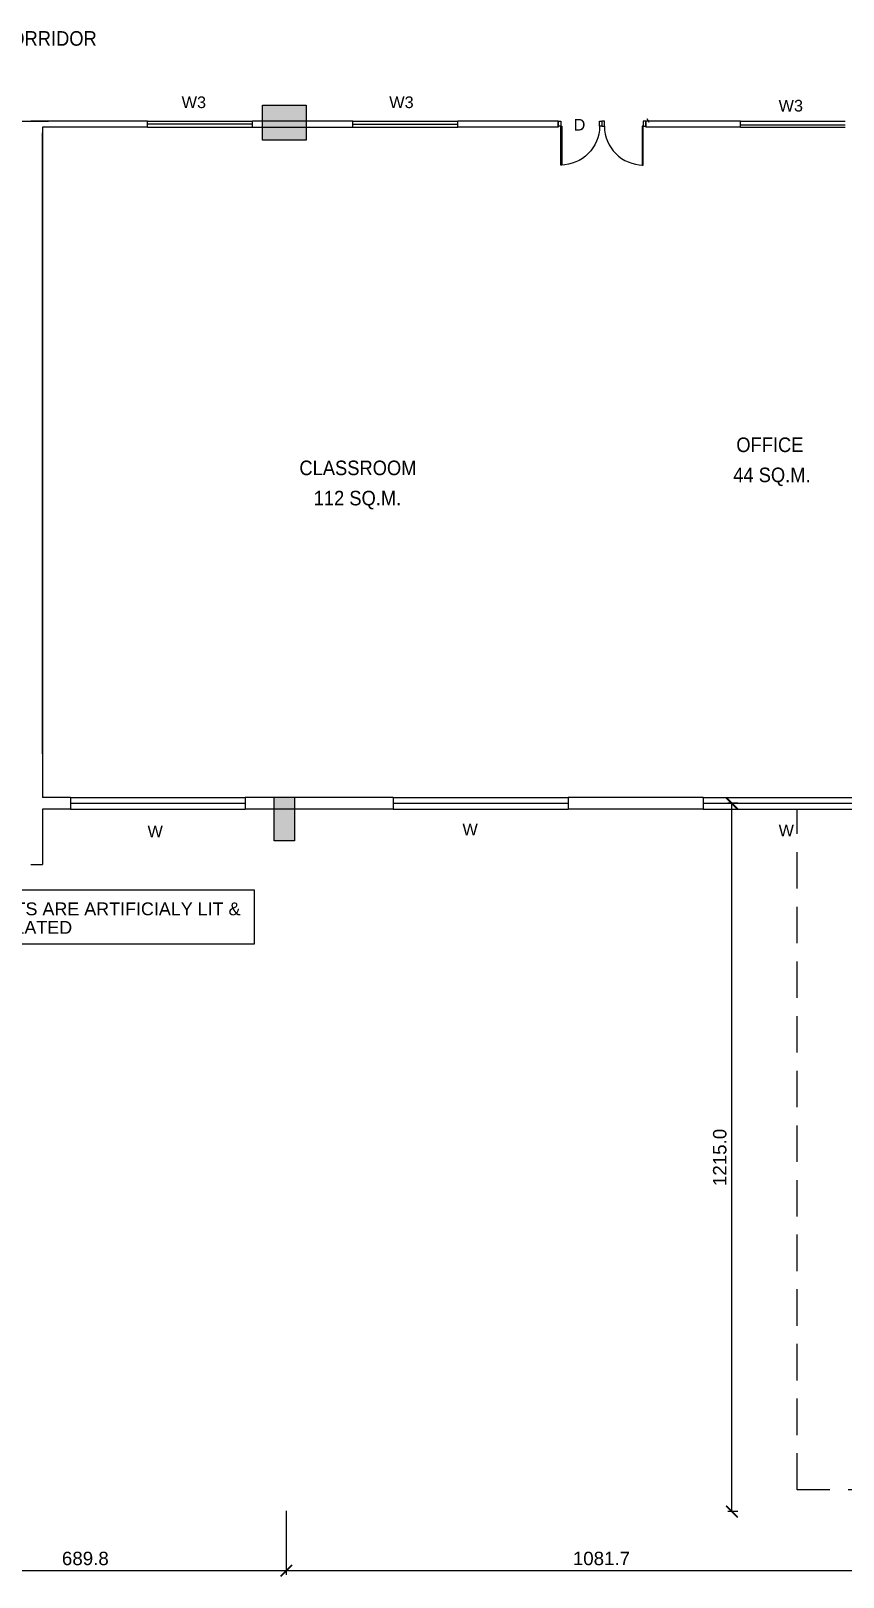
# Model space of a CAD drawing. Extents: x 53439 to 79867, y -144071 to -73305.
# Drawn here: x 63317 to 64711, y -128571 to -125918 of the extents above; entities that cross this region are included whole.
import ezdxf

# ---------------------------------------------------------------- set-up
doc = ezdxf.new("R2010")
doc.units = 0
doc.header["$LTSCALE"] = 0.1
doc.header["$MEASUREMENT"] = 0
doc.header["$PDMODE"] = 35
doc.header["$PDSIZE"] = -0.8
doc.linetypes.add('HIDDEN', pattern=[0.375, 0.25, -0.125])
doc.layers.get('0').update_dxf_attribs({"linetype": 'CONTINUOUS'})
doc.layers.get('DEFPOINTS').update_dxf_attribs({"linetype": 'CONTINUOUS'})
for name, color, linetype in [('COR_HA', 40, 'CONTINUOUS'), ('DOOR', 30, 'CONTINUOUS'), ('HAT', 253, 'CONTINUOUS'), ('LAYER4', 130, 'CONTINUOUS'), ('TEXT', 7, 'CONTINUOUS'), ('THIN_HA', 253, 'CONTINUOUS'), ('WALL', 6, 'CONTINUOUS'), ('WIN', 102, 'CONTINUOUS')]:
    doc.layers.add(name, color=color, linetype=linetype)
doc.styles.add('1MM', font='arial.ttf')
doc.styles.add('DIM', font='arial.ttf', dxfattribs={"width": 0.7, "height": 1})
doc.styles.add('DUTCH', font='arial.ttf')
doc.dimstyles.new('KRI', dxfattribs={"dimtxt": 23, "dimasz": 20, "dimexe": 7, "dimexo": 0, "dimgap": 9, "dimtad": 1, "dimdec": 1, "dimzin": 1, "dimtxsty": '1MM', "dimblk": 'ARCHTICK', "dimcen": 0.5, "dimclrd": 252, "dimclre": 252, "dimclrt": 7, "dimaunit": 1, "dimadec": 8, "dimazin": 3, "dimtfac": 1, "dimtdec": 1, "dimtmove": 0, "dimatfit": 3})

# ---------------------------------------------------------------- blocks, each defined once
blk = doc.blocks.new('A$C764D24B9')
at = {"layer": 'DOOR'}
for points in [[(0.056, 0.111), (0.083, 0.111), (0.083, 1), (0.056, 1)], [(0, 0), (0.056, 0), (0.056, 0.111), (0, 0.111)], [(0.944, 0), (1, 0), (1, 0.111), (0.944, 0.111)]]:
    blk.add_lwpolyline(points, close=True, dxfattribs=at)
blk.add_arc((0.056, 0.111), 0.889, 0, 90, dxfattribs=at)
blk = doc.blocks.new('YTTU')
at = {"layer": 'THIN_HA', "linetype": 'CONTINUOUS', "ltscale": 0.1}
blk.add_hatch(color=2, dxfattribs=at).paths.add_polyline_path([(-6879.58, -1156.369), (-6878.83, -1156.369), (-6878.83, -1156.969), (-6879.58, -1156.969)])
at = {"layer": 'THIN_HA', "color": 2, "linetype": 'CONTINUOUS', "ltscale": 0.1}
blk.add_lwpolyline([(-6879.58, -1156.369), (-6878.83, -1156.369), (-6878.83, -1156.969), (-6879.58, -1156.969)], close=True, dxfattribs=at)
blk = doc.blocks.new('_ARCHTICK')
at = {"layer": 'WALL', "color": 0, "const_width": 0.15}
blk.add_lwpolyline([(-0.5, -0.5), (0.5, 0.5)], dxfattribs=at)
blk = doc.blocks.new('*D118')
at = {"layer": 'DEFPOINTS', "color": 0, "linetype": 'CONTINUOUS', "ltscale": 0.1}
for p in [(63755.6, -128456.8), (63065.8, -128504), (63755.6, -128559.7)]:
    blk.add_point(p, dxfattribs=at)
at = {"layer": 'WIN', "color": 252, "linetype": 'CONTINUOUS', "ltscale": 0.1}
for p, q in [((63755.6, -128456.8), (63755.6, -128566.7)), ((63065.8, -128504), (63065.8, -128566.7)), ((63065.8, -128559.7), (63755.6, -128559.7))]:
    blk.add_line(p, q, dxfattribs=at)
at = {"layer": 'WIN', "color": 252, "linetype": 'CONTINUOUS', "ltscale": 0.1, "xscale": 20, "yscale": 20, "zscale": 20, "rotation": 180}
blk.add_blockref('_ARCHTICK', (63065.8, -128559.7), dxfattribs=at)
at = {"layer": 'WIN', "color": 252, "linetype": 'CONTINUOUS', "ltscale": 0.1, "xscale": 20, "yscale": 20, "zscale": 20}
blk.add_blockref('_ARCHTICK', (63755.6, -128559.7), dxfattribs=at)
at = {"layer": 'WIN', "color": 7, "linetype": 'CONTINUOUS', "ltscale": 0.1, "insert": (63410.7, -128538.9), "char_height": 23, "attachment_point": 5, "style": '1MM'}
blk.add_mtext('689.8', dxfattribs=at)
blk = doc.blocks.new('*D119')
at = {"layer": 'DEFPOINTS', "color": 0, "linetype": 'CONTINUOUS', "ltscale": 0.1}
for p in [(63755.6, -128456.8), (64837.3, -128532.2), (64837.3, -128559.7)]:
    blk.add_point(p, dxfattribs=at)
at = {"layer": 'WIN', "color": 252, "linetype": 'CONTINUOUS', "ltscale": 0.1}
for p, q in [((63755.6, -128456.8), (63755.6, -128566.7)), ((64837.3, -128532.2), (64837.3, -128566.7)), ((63755.6, -128559.7), (64837.3, -128559.7))]:
    blk.add_line(p, q, dxfattribs=at)
at = {"layer": 'WIN', "color": 252, "linetype": 'CONTINUOUS', "ltscale": 0.1, "xscale": 20, "yscale": 20, "zscale": 20, "rotation": 180}
blk.add_blockref('_ARCHTICK', (63755.6, -128559.7), dxfattribs=at)
at = {"layer": 'WIN', "color": 252, "linetype": 'CONTINUOUS', "ltscale": 0.1, "xscale": 20, "yscale": 20, "zscale": 20}
blk.add_blockref('_ARCHTICK', (64837.3, -128559.7), dxfattribs=at)
at = {"layer": 'WIN', "color": 7, "linetype": 'CONTINUOUS', "ltscale": 0.1, "insert": (64296.4, -128538.9), "char_height": 23, "attachment_point": 5, "style": '1MM'}
blk.add_mtext('1081.7', dxfattribs=at)
blk = doc.blocks.new('*D34')
at = {"layer": 'DEFPOINTS', "color": 0, "linetype": 'CONTINUOUS', "ltscale": 0.1}
for p in [(64520.2, -127243.3), (64530.5, -127243.3, 0), (64530.5, -128458.3)]:
    blk.add_point(p, dxfattribs=at)
at = {"layer": 'HAT', "color": 252, "ltscale": 0.1}
for p, q in [((64530.5, -127243.3), (64513.2, -127243.3)), ((64520.2, -128458.3), (64520.2, -127243.3)), ((64530.5, -128458.3), (64513.2, -128458.3))]:
    blk.add_line(p, q, dxfattribs=at)
at = {"layer": 'HAT', "color": 252, "linetype": 'CONTINUOUS', "ltscale": 0.1, "xscale": 20, "yscale": 20, "zscale": 20}
for p, rotation in [((64520.2, -127243.3), 90), ((64520.2, -128458.3), 270)]:
    blk.add_blockref('_ARCHTICK', p, dxfattribs=dict(at, rotation=rotation))
at = {"layer": 'HAT', "color": 7, "linetype": 'CONTINUOUS', "ltscale": 0.1, "insert": (64499.5, -127850.8), "char_height": 23, "attachment_point": 5, "rotation": 90, "style": '1MM'}
blk.add_mtext('1215.0', dxfattribs=at)

msp = doc.modelspace()

# ---------------------------------------------------------------- hatches: boundary and pattern name
at = {"layer": 'THIN_HA', "linetype": 'CONTINUOUS', "ltscale": 0.1}
msp.add_hatch(color=2, dxfattribs=at).paths.add_polyline_path([(63734.81, -127232.78), (63769.81, -127232.78), (63769.81, -127307.78), (63734.81, -127307.78)])

# ---------------------------------------------------------------- linework, layer by layer
at = {"layer": 'COR_HA', "ltscale": 0.1}
msp.add_line((64378.41, -126075.41), (64374.76, -126069.08), dxfattribs=at)
at = {"layer": 'LAYER4', "color": 1, "linetype": 'HIDDEN', "ltscale": 2500}
for p, q in [((64632.31, -128420.78), (64632.31, -127253.28)), ((64782.31, -128420.78), (64632.31, -128420.78))]:
    msp.add_line(p, q, dxfattribs=at)
at = {"layer": 'LAYER4', "linetype": 'CONTINUOUS', "ltscale": 0.1}
msp.add_lwpolyline([(63123.48, -127391.7), (63700.2, -127391.7), (63700.2, -127485.04), (63123.48, -127485.04)], close=True, dxfattribs=at)
at = {"layer": 'THIN_HA', "color": 2, "linetype": 'CONTINUOUS', "ltscale": 0.1, "elevation": 0}
msp.add_lwpolyline([(63734.81, -127232.78), (63769.81, -127232.78), (63769.81, -127307.78), (63734.81, -127307.78)], close=True, dxfattribs=at)
at = {"layer": 'WALL', "linetype": 'CONTINUOUS', "ltscale": 0.1}
for p, q in [((62704.81, -126073.28, 0), (63347.46, -126073.28, 0)), ((63517.31, -126073.28, 0), (63317.31, -126073.28, 0)), ((63517.31, -126083.28), (63517.31, -126073.28)), ((63869.81, -126073.28, 0), (63697.31, -126073.28)), ((63697.31, -126083.28), (63697.31, -126073.28)), ((63869.81, -126083.28), (63869.81, -126073.28)), ((64222.31, -126073.28), (64049.81, -126073.28, 0)), ((64222.31, -126073.28), (64049.81, -126073.28, 0)), ((64222.31, -126073.28), (64049.81, -126073.28, 0)), ((64222.31, -126073.28), (64049.81, -126073.28, 0)), ((64222.31, -126073.28), (64049.81, -126073.28, 0)), ((64049.81, -126083.28, 0), (64049.81, -126073.28, 0)), ((64222.31, -126073.28), (64222.31, -126083.28)), ((64534.81, -126073.28), (64372.31, -126073.28)), ((64534.81, -126073.28), (64372.31, -126073.28)), ((64534.81, -126073.28), (64372.31, -126073.28)), ((64534.81, -126073.28), (64372.31, -126073.28)), ((64534.81, -126073.28), (64372.31, -126073.28)), ((64372.31, -126073.28), (64372.31, -126083.28)), ((64534.81, -126083.28, 0), (64534.81, -126073.28, 0)), ((63517.31, -126083.28, 0), (63337.31, -126083.28, 0)), ((63337.31, -126083.28), (63337.31, -127233.28)), ((63337.31, -126242.76, 0), (63337.31, -126093.28)), ((63337.31, -127158.28), (63337.31, -126093.28)), ((63337.31, -126093.28), (63337.31, -127158.28)), ((63337.31, -126093.28), (63337.31, -127158.28)), ((63337.31, -126093.28), (63337.31, -127158.28)), ((63337.31, -127158.28), (63337.31, -126093.28)), ((63337.31, -126093.28), (63337.31, -127158.28)), ((63337.31, -126093.28), (63337.31, -127158.28)), ((63337.31, -126093.28), (63337.31, -127158.28)), ((63337.31, -126242.76, 0), (63337.31, -126093.28)), ((63337.31, -127158.28), (63337.31, -126093.28)), ((63337.31, -126093.28), (63337.31, -127158.28)), ((63337.31, -126093.28), (63337.31, -127158.28)), ((63337.31, -126093.28), (63337.31, -127158.28)), ((63337.31, -127158.28), (63337.31, -126093.28)), ((63337.31, -126093.28), (63337.31, -127158.28)), ((63697.31, -126083.28, 0), (63869.81, -126083.28, 0)), ((64222.31, -126083.28, 0), (64049.81, -126083.28, 0)), ((64534.81, -126083.28), (64372.31, -126083.28)), ((64407.31, -126083.28), (64372.31, -126083.28)), ((63337.31, -127158.28, 0), (63337.31, -126242.75, 0)), ((63337.31, -126242.75, 0), (63337.31, -127158.28, 0)), ((63337.31, -126242.75, 0), (63337.31, -127158.28, 0)), ((63337.31, -126242.75, 0), (63337.31, -127158.28, 0)), ((63337.31, -127158.28, 0), (63337.31, -126242.75, 0)), ((63337.31, -126242.75, 0), (63337.31, -127158.28, 0)), ((63337.31, -126242.75, 0), (63337.31, -127158.28, 0)), ((63337.31, -126242.75, 0), (63337.31, -127158.28, 0)), ((63385.01, -127233.28), (63337.31, -127233.28)), ((63385.01, -127233.28), (63337.31, -127233.28)), ((63385.01, -127233.28), (63337.31, -127233.28)), ((63385.01, -127233.28), (63337.31, -127233.28)), ((63380.65, -127233.28), (63337.31, -127233.28)), ((63380.65, -127233.28), (63337.31, -127233.28)), ((63380.65, -127233.28), (63337.31, -127233.28)), ((63380.65, -127233.28), (63337.31, -127233.28)), ((63380.65, -127233.28), (63337.31, -127233.28)), ((63380.65, -127233.28), (63337.31, -127233.28)), ((63380.65, -127233.28), (63337.31, -127233.28)), ((63380.65, -127233.28), (63337.31, -127233.28)), ((63380.65, -127233.28), (63337.31, -127233.28)), ((63380.65, -127233.28), (63337.31, -127233.28)), ((63380.65, -127233.28), (63337.31, -127233.28)), ((63380.65, -127233.28), (63337.31, -127233.28)), ((63380.65, -127233.28), (63337.31, -127233.28)), ((63380.65, -127233.28), (63337.31, -127233.28)), ((63380.65, -127233.28), (63337.31, -127233.28)), ((63380.65, -127233.28), (63337.31, -127233.28)), ((63385.01, -127233.28), (63374.5, -127233.28)), ((63385.01, -127233.28), (63385.01, -127253.28)), ((63939.17, -127233.28, 0), (63685.01, -127233.28, 0)), ((63685.01, -127233.28, 0), (63685.01, -127253.28, 0)), ((63939.17, -127233.28), (63769.81, -127233.28)), ((63939.17, -127233.28, 0), (63769.81, -127233.28, 0)), ((63939.17, -127233.28, 0), (63769.81, -127233.28, 0)), ((63939.17, -127233.28, 0), (63769.81, -127233.28, 0)), ((63939.17, -127233.28), (63939.17, -127253.28)), ((64471.06, -127233.28), (64239.17, -127233.28)), ((64239.17, -127233.28), (64239.17, -127253.28)), ((64471.06, -127233.28), (64417.31, -127233.28)), ((64471.06, -127233.28), (64471.06, -127253.28)), ((64471.06, -127233.28, 0), (64471.06, -127253.28, 0)), ((63385.01, -127253.28), (63337.31, -127253.28)), ((63337.31, -127253.28, 0), (63337.31, -127328.28, 0)), ((63385.01, -127253.28), (63337.31, -127253.28)), ((63337.31, -127253.28), (63337.31, -127348.28)), ((63337.31, -127253.28, 0), (63337.31, -127328.28, 0)), ((63337.31, -127253.28), (63337.31, -127348.28)), ((63385.01, -127253.28), (63374.5, -127253.28)), ((63939.17, -127253.28, 0), (63685.01, -127253.28, 0)), ((63939.17, -127253.28), (63755.58, -127253.28)), ((64471.06, -127253.28), (64239.17, -127253.28)), ((63317.31, -127348.28), (63337.31, -127348.28))]:
    msp.add_line(p, q, dxfattribs=at)
for points in [[(63697.31, -126083.28), (63697.31, -126073.28)], [(64049.81, -126083.28), (64049.81, -126073.28)], [(64534.81, -126083.28), (64534.81, -126073.28)], [(63385.01, -127233.28), (63385.01, -127253.28)], [(63685.01, -127233.28), (63685.01, -127253.28)], [(63939.17, -127233.28), (63939.17, -127253.28)]]:
    msp.add_lwpolyline(points, dxfattribs=at)
at = {"layer": 'WIN'}
for p, q in [((63517.31, -126073.28), (63697.31, -126073.28)), ((63869.81, -126073.28, 0), (64049.81, -126073.28, 0)), ((64534.81, -126073.28, 0), (64714.81, -126073.28, 0)), ((63517.31, -126077.36), (63697.31, -126077.36)), ((63517.31, -126083.28), (63697.31, -126083.28)), ((63869.81, -126078.28), (64049.81, -126078.28, 0)), ((63869.81, -126083.28, 0), (64049.81, -126083.28, 0)), ((64534.81, -126079.1, 0), (64714.81, -126079.1, 0)), ((64534.81, -126083.28, 0), (64714.81, -126083.28, 0)), ((63385.01, -127233.28), (63685.01, -127233.28)), ((63939.17, -127233.28), (64239.17, -127233.28)), ((64471.06, -127233.28, 0), (64771.06, -127233.28, 0)), ((63385.01, -127243.28), (63685.01, -127243.28)), ((63385.01, -127253.28), (63685.01, -127253.28)), ((63939.17, -127243.28), (64239.17, -127243.28)), ((63939.17, -127253.28), (64239.17, -127253.28)), ((64471.06, -127243.28, 0), (64771.06, -127243.28, 0)), ((64471.06, -127253.28, 0), (64771.06, -127253.28, 0))]:
    msp.add_line(p, q, dxfattribs=at)

# ---------------------------------------------------------------- block references
at = {"layer": 'THIN_HA', "color": 2, "linetype": 'CONTINUOUS', "xscale": 100, "yscale": 100, "zscale": 100}
msp.add_blockref('YTTU', (751672.78, -10408.87, 0), dxfattribs=at)
at = {"layer": 'WALL', "linetype": 'CONTINUOUS', "ltscale": 0.1, "xscale": -75.00000000116415, "yscale": 75.0000000010914, "zscale": 75.00000000109135, "rotation": 180}
msp.add_blockref('A$C764D24B9', (64222.31, -126073.28), dxfattribs=at)
at = {"layer": 'WALL', "linetype": 'CONTINUOUS', "ltscale": 0.1, "extrusion": (0, 0, -1), "xscale": -75.00000000116415, "yscale": 75.0000000010914, "zscale": -75.00000000116415, "rotation": 180}
msp.add_blockref('A$C764D24B9', (-64372.31, -126073.28), dxfattribs=at)

# ---------------------------------------------------------------- texts
at = {"style": 'DIM'}
for s, p in [('W3', (63575.98, -126050.59)), ('W3', (63932.24, -126050.59)), ('W3', (64600.41, -126056.45, 0)), ('D', (64248.61, -126089.15, 0)), ('W', (63517.41, -127301.37)), ('W', (64057.87, -127298.04, 0)), ('W', (64600.41, -127299.7, 0))]:
    msp.add_text(s, height=20, dxfattribs=at).set_placement(p)
at = {"layer": 'TEXT', "style": 'DUTCH', "width": 0.9}
for s, p in [('3.50 M WIDE CORRIDOR', (63063.6, -125943.56)), ('OFFICE', (64527.85, -126640.68, 0)), ('CLASSROOM', (63778.07, -126680.31, 0)), ('44 SQ.M.', (64522.56, -126692.35, 0)), ('112 SQ.M.', (63802.57, -126732.14, 0))]:
    msp.add_text(s, height=25, dxfattribs=at).set_placement(p)
at = {"layer": 'TEXT', "style": 'DUTCH'}
for s, p in [('ALL TOILETS ARE ARTIFICIALY LIT &', (63137.29, -127435.33)), ('VENTILATED', (63198.56, -127467.18))]:
    msp.add_text(s, height=22, dxfattribs=at).set_placement(p)

# ---------------------------------------------------------------- dimensions: what is measured, and where the dimension line sits
at = {"layer": 'HAT', "color": 5, "linetype": 'CONTINUOUS', "ltscale": 0.1}
dim = msp.add_linear_dim(base=(64520.24, -127243.28), p1=(64530.53, -128458.28), p2=(64530.53, -127243.28, 0), angle=90, dimstyle='KRI', override={"dimfxl": 0}, dxfattribs=at)
dim.commit()
dim.dimension.update_dxf_attribs({"geometry": '*D34', "text_midpoint": (64499.5, -127850.78)})
at = {"layer": 'WIN', "linetype": 'CONTINUOUS', "ltscale": 0.1}
for base, p1, p2, picture, middle in [((63755.58, -128559.66), (63065.79, -128504), (63755.58, -128456.84), '*D118', (63410.69, -128538.92)), ((64837.31, -128559.66), (63755.58, -128456.84), (64837.31, -128532.23), '*D119', (64296.45, -128538.92))]:
    dim = msp.add_linear_dim(base=base, p1=p1, p2=p2, dimstyle='KRI', override={"dimtmove": 1}, dxfattribs=at)
    dim.commit()
    dim.dimension.update_dxf_attribs({"geometry": picture, "text_midpoint": middle})

doc.saveas('drawing.dxf')
